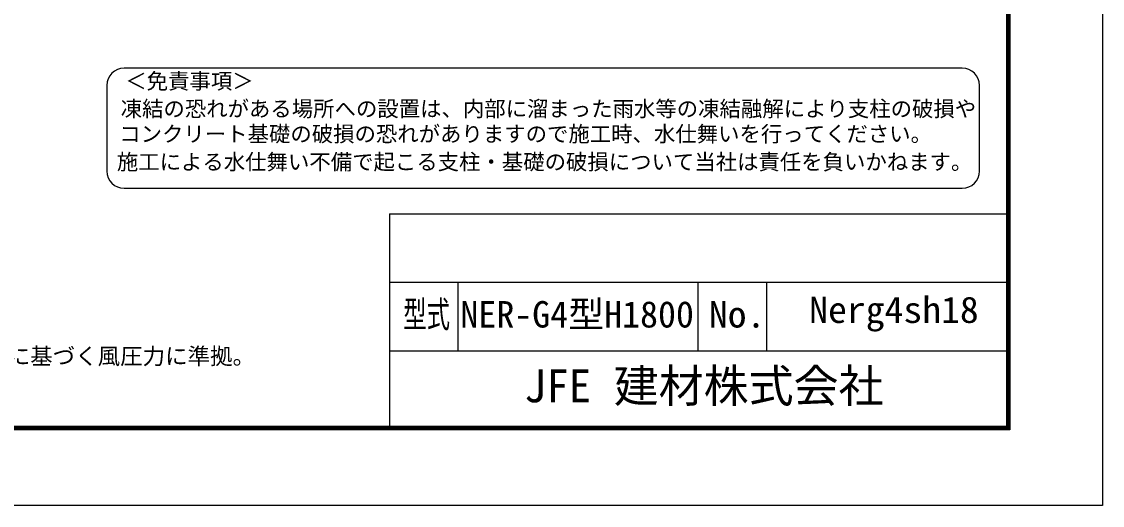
# Model space of a CAD drawing. Units: millimetres, scale not verified. Extents: x -6300 to 6300, y -4455 to 4455.
# Drawn here: x 1570 to 6300, y -4455 to -2340 of the extents above; entities that cross this region are included whole.
import ezdxf
from ezdxf.enums import TextEntityAlignment as Align

# ---------------------------------------------------------------- set-up
doc = ezdxf.new("R2010")
doc.units = ezdxf.units.MM
doc.header["$LTSCALE"] = 20
doc.layers.add('0-A_D-TTL-TXT', color=7, linetype='Continuous', lineweight=25)
doc.layers.add('0-C_D-TTL', color=7, linetype='Continuous', lineweight=25)
doc.styles.add('ＭＳ ゴシック', font='')
doc.styles.get('ＭＳ ゴシック').set_extended_font_data('MS Gothic')

msp = doc.modelspace()

# ---------------------------------------------------------------- linework, layer by layer
at = {"layer": '0-A_D-TTL-TXT', "color": 2}
for p, q in [((5686.81, -2543.99), (2018.49, -2543.99)), ((1943.49, -2618.99), (1943.49, -2993.99)), ((5761.81, -2993.99), (5761.81, -2618.99)), ((2018.49, -3068.99), (5686.81, -3068.99))]:
    msp.add_line(p, q, dxfattribs=at)
for centre, start, end in [((2018.49, -2618.99), 90, 180), ((5686.81, -2618.99), 0, 90), ((2018.49, -2993.99), 180, 270), ((5686.81, -2993.99), 270, 0)]:
    msp.add_arc(centre, 75, start, end, dxfattribs=at)
at = {"layer": '0-C_D-TTL'}
for p, q in [((3180, -3180), (3180, -4110)), ((3180, -3180), (5880, -3180)), ((3180, -3480), (5880, -3480)), ((3480, -3480), (3480, -3780)), ((4530, -3480), (4530, -3780)), ((4830, -3480), (4830, -3780)), ((3180, -3780), (5880, -3780))]:
    msp.add_line(p, q, dxfattribs=at)
at = {"layer": '0-C_D-TTL', "color": 2}
msp.add_lwpolyline([(-6300, 4455), (6300, 4455), (6300, -4455), (-6300, -4455)], close=True, dxfattribs=at)
at = {"layer": '0-C_D-TTL'}
for points in [[(-5895, 4125), (5895, 4125), (5895, -4125), (-5895, -4125)], [(-5891.25, 4121.25), (5891.25, 4121.25), (5891.25, -4121.25), (-5891.25, -4121.25)], [(-5887.5, 4117.5), (5887.5, 4117.5), (5887.5, -4117.5), (-5887.5, -4117.5)], [(-5883.75, 4113.75), (5883.75, 4113.75), (5883.75, -4113.75), (-5883.75, -4113.75)], [(-5880, 4110), (5880, 4110), (5880, -4110), (-5880, -4110)]]:
    msp.add_lwpolyline(points, close=True, dxfattribs=at)

# ---------------------------------------------------------------- texts
at = {"layer": '0-A_D-TTL-TXT', "style": 'ＭＳ ゴシック'}
for s, height, p in [('＜免責事項＞ \u3000\u3000', 68.62, (2024.05, -2655.25)), ('凍結の恐れがある場所への設置は、内部に溜まった雨水等の凍結融解により支柱の破損や', 68.62, (2003.76, -2776)), ('コンクリート基礎の破損の恐れがありますので施工時、水仕舞いを行ってください。', 68.62, (1997.59, -2886.13)), ('施工による水仕舞い不備で起こる支柱・基礎の破損について当社は責任を負いかねます。 ', 68.62, (1987.11, -3008.37)), ('NER-G4型H1800', 115.5, (3490.6, -3712.2)), ('（設計条件）風荷重：昭和57年改正 建築基準法・同施行令に基づく風圧力に準拠。', 72.14, (-1097.8, -3860.4)), ('JFE 建材株式会社', 144.3, (3768.57, -4047.76))]:
    msp.add_text(s, height=height, dxfattribs=at).set_placement(p, align=Align.BOTTOM_LEFT)
for s, width, p in [('型式', 0.65, (3240.4, -3712.2)), ('Nerg4sh18', 1.05, (5017, -3692.2)), ('No.', 1.05, (4578, -3712.2))]:
    msp.add_text(s, height=115.4, dxfattribs=dict(at, width=width)).set_placement(p, align=Align.BOTTOM_LEFT)

doc.saveas('drawing.dxf')
